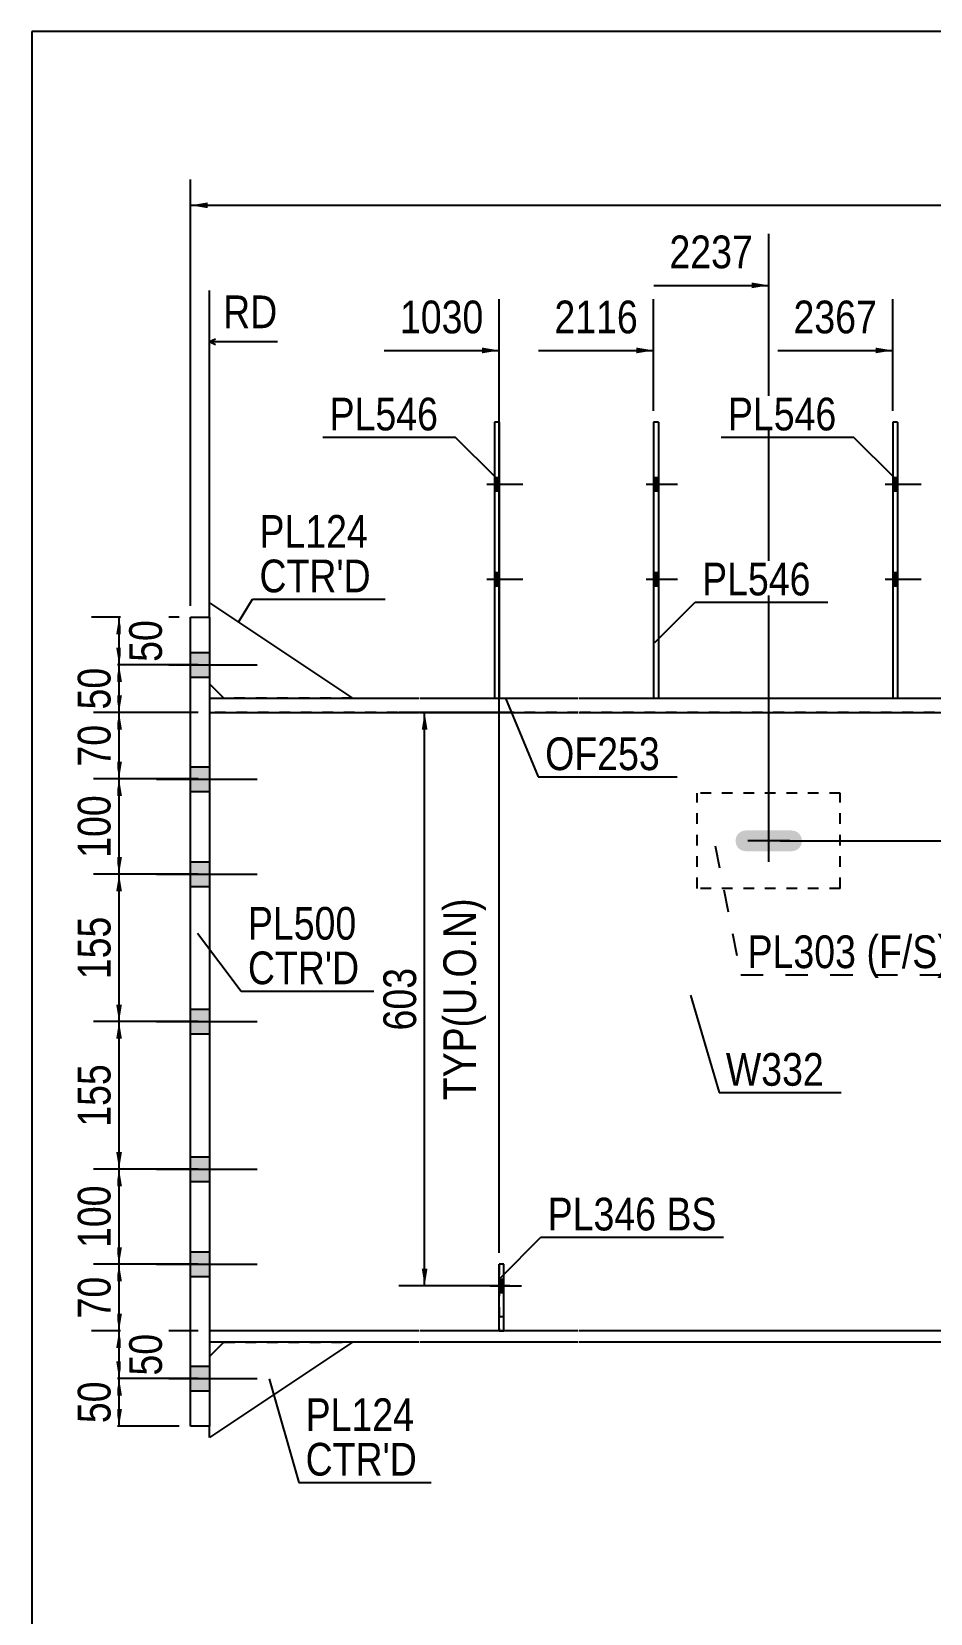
# Model space of a CAD drawing. Header units: millimetres. Extents: x -1016 to -614, y -184 to 93.
# Drawn here: x -1013.9 to -935.2, y -45.6 to 92.9 of the extents above; entities that cross this region are included whole.
import ezdxf

# ---------------------------------------------------------------- set-up
doc = ezdxf.new("R2010")
doc.units = ezdxf.units.MM
doc.linetypes.add('DXK_LINE_DOT1', pattern=[1.8814, 0.9407, -0.9407])
doc.linetypes.add('DXK_LINE_DOT2', pattern=[3.9198, 1.9599, -1.9599])
doc.styles.add('Arial Narrow', font='ARIALN.TTF', dxfattribs={"height": 0.2})

# ---------------------------------------------------------------- blocks, each defined once
blk = doc.blocks.new('Unknown-624476566-1210')
at = {"color": 5, "linetype": 'Continuous'}
for p, q in [((-613.91, 92.95), (-1013.91, 92.95)), ((-1013.91, 92.95), (-1013.91, -184.05))]:
    blk.add_line(p, q, dxfattribs=at)
blk = doc.blocks.new('Part-624476566-2159 - 1694')
at = {"color": 2, "linetype": 'Continuous'}
for p, q in [((-938.11, 58.75), (-938.53, 58.75)), ((-938.53, 58.75), (-938.53, 34.58)), ((-938.11, 58.75), (-938.11, 34.58))]:
    blk.add_line(p, q, dxfattribs=at)
at = {"color": 7, "linetype": 'DXK_LINE_DOT1'}
blk.add_line((-938.53, 34.58), (-938.11, 34.58), dxfattribs=at)
blk = doc.blocks.new('Part-624476566-1744 - 1694')
at = {"color": 2, "linetype": 'Continuous'}
for p, q in [((-998.33, 34.58), (-980, 34.58)), ((-998.33, 34.58), (-998.33, 33.33)), ((-998.33, 33.33), (-980, 33.33)), ((-979.9, 34.58), (-966.07, 34.58)), ((-979.9, 33.33), (-966.07, 33.33)), ((-965.97, 34.58), (-912.3, 34.58)), ((-965.97, 33.33), (-912.3, 33.33)), ((-912.2, 34.58), (-900.54, 34.58)), ((-912.2, 33.33), (-900.54, 33.33)), ((-900.44, 34.58), (-886.6, 34.58)), ((-900.44, 33.33), (-886.6, 33.33)), ((-886.5, 34.58), (-872.92, 34.58)), ((-886.5, 33.33), (-872.92, 33.33)), ((-872.82, 34.58), (-866.99, 34.58)), ((-872.82, 33.33), (-866.99, 33.33)), ((-866.99, 34.58), (-866.99, 33.33))]:
    blk.add_line(p, q, dxfattribs=at)
blk = doc.blocks.new('Part-624476566-1793 - 1694')
at = {"color": 7, "linetype": 'DXK_LINE_DOT1'}
for p, q in [((-980, 33.33), (-998.33, 33.33)), ((-998.33, 33.33), (-998.33, -20.83)), ((-966.07, 33.33), (-979.9, 33.33)), ((-912.3, 33.33), (-965.97, 33.33)), ((-900.54, 33.33), (-912.2, 33.33)), ((-886.6, 33.33), (-900.44, 33.33)), ((-872.92, 33.33), (-886.5, 33.33)), ((-861.15, 33.33), (-872.82, 33.33)), ((-855.22, 33.33), (-861.05, 33.33)), ((-855.22, 33.33), (-855.22, -20.83)), ((-980, -20.83), (-998.33, -20.83)), ((-966.07, -20.83), (-979.9, -20.83)), ((-912.3, -20.83), (-965.97, -20.83)), ((-900.54, -20.83), (-912.2, -20.83)), ((-886.6, -20.83), (-900.44, -20.83)), ((-872.92, -20.83), (-886.5, -20.83)), ((-861.15, -20.83), (-872.82, -20.83)), ((-855.22, -20.83), (-861.05, -20.83))]:
    blk.add_line(p, q, dxfattribs=at)
blk = doc.blocks.new('Part-624476566-2266 - 1694')
at = {"color": 2, "linetype": 'Continuous'}
for p, q in [((-985.83, -21.83), (-998.33, -30.17)), ((-997.08, -21.83), (-998.33, -23.08)), ((-998.33, -30.17), (-998.33, -29.17))]:
    blk.add_line(p, q, dxfattribs=at)
at = {"color": 7, "linetype": 'DXK_LINE_DOT1'}
for p, q in [((-997.08, -21.83), (-985.83, -21.83)), ((-998.33, -23.08), (-998.33, -29.17))]:
    blk.add_line(p, q, dxfattribs=at)
blk = doc.blocks.new('Part-624476566-1859 - 1694')
at = {"color": 2, "linetype": 'Continuous'}
for p, q in [((-980, -20.83), (-998.33, -20.83)), ((-998.33, -20.83), (-998.33, -21.83)), ((-980, -21.83), (-998.33, -21.83)), ((-966.07, -20.83), (-979.9, -20.83)), ((-966.07, -21.83), (-979.9, -21.83)), ((-912.3, -20.83), (-965.97, -20.83)), ((-912.3, -21.83), (-965.97, -21.83)), ((-906.37, -20.83), (-912.2, -20.83)), ((-906.37, -21.83), (-912.2, -21.83)), ((-906.37, -20.83), (-906.37, -21.83))]:
    blk.add_line(p, q, dxfattribs=at)
blk = doc.blocks.new('Part-624476566-2232 - 1694')
at = {"color": 2, "linetype": 'Continuous'}
for p, q in [((-1000, 41.67), (-998.33, 41.67)), ((-1000, -29.17), (-1000, 41.67)), ((-998.33, 41.67), (-998.33, -29.17)), ((-998.33, -29.17), (-1000, -29.17))]:
    blk.add_line(p, q, dxfattribs=at)
blk = doc.blocks.new('Part-624476566-2065 - 1694')
at = {"color": 7, "linetype": 'DXK_LINE_DOT1'}
for p, q in [((-943.14, 26.25), (-955.64, 26.25)), ((-955.64, 17.92), (-955.64, 26.25)), ((-943.14, 17.92), (-943.14, 26.25)), ((-943.14, 17.92), (-955.64, 17.92))]:
    blk.add_line(p, q, dxfattribs=at)
blk = doc.blocks.new('Part-624476566-2117 - 1694')
at = {"color": 2, "linetype": 'Continuous'}
for p, q in [((-972.98, 58.75), (-973.4, 58.75)), ((-973.4, 58.75), (-973.4, 34.58)), ((-972.98, 58.75), (-972.98, 34.58))]:
    blk.add_line(p, q, dxfattribs=at)
at = {"color": 7, "linetype": 'DXK_LINE_DOT1'}
blk.add_line((-973.4, 34.58), (-972.98, 34.58), dxfattribs=at)
blk = doc.blocks.new('Part-624476566-2261 - 1694')
at = {"color": 2, "linetype": 'Continuous'}
for p, q in [((-998.33, 41.67), (-998.33, 42.92)), ((-998.33, 42.92), (-985.83, 34.58)), ((-998.33, 35.83), (-997.08, 34.58))]:
    blk.add_line(p, q, dxfattribs=at)
at = {"color": 7, "linetype": 'DXK_LINE_DOT1'}
for p, q in [((-998.33, 41.67), (-998.33, 35.83)), ((-985.83, 34.58), (-997.08, 34.58))]:
    blk.add_line(p, q, dxfattribs=at)
blk = doc.blocks.new('Part-624476566-2288 - 1694')
at = {"color": 2, "linetype": 'Continuous'}
for p, q in [((-972.98, -20.81), (-972.98, -14.98)), ((-972.57, -14.98), (-972.98, -14.98)), ((-972.57, -20.81), (-972.57, -14.98)), ((-972.98, -20.81), (-972.57, -20.81))]:
    blk.add_line(p, q, dxfattribs=at)
at = {"color": 7, "linetype": 'DXK_LINE_DOT1'}
blk.add_line((-972.98, -19.56), (-972.57, -19.56), dxfattribs=at)
blk = doc.blocks.new('Part-624476566-2310 - 1694')
at = {"color": 7, "linetype": 'DXK_LINE_DOT1'}
for p, q in [((-972.98, -14.98), (-972.98, -20.81)), ((-972.57, -14.98), (-972.98, -14.98)), ((-972.57, -20.81), (-972.57, -14.98)), ((-972.98, -20.81), (-972.57, -20.81))]:
    blk.add_line(p, q, dxfattribs=at)
blk = doc.blocks.new('Bolt-624476566-2373 - 1694')
at = {"linetype": 'Continuous'}
blk.add_hatch(color=3, dxfattribs=at).paths.add_polyline_path([(-952.23, 22.43), (-952.3, 22.08), (-952.23, 21.73), (-952.04, 21.43), (-951.74, 21.24), (-951.39, 21.17), (-947.39, 21.17), (-947.04, 21.24), (-946.74, 21.43), (-946.54, 21.73), (-946.47, 22.08), (-946.54, 22.43), (-946.74, 22.73), (-947.04, 22.93), (-947.39, 23), (-951.39, 23), (-951.74, 22.93), (-952.04, 22.73)])
at = {"color": 3, "linetype": 'Continuous'}
for p, q in [((-949.39, 20.25), (-949.39, 23.92)), ((-947.55, 22.08), (-951.22, 22.08))]:
    blk.add_line(p, q, dxfattribs=at)
blk = doc.blocks.new('Bolt-624476566-2379 - 1694')
at = {"linetype": 'Continuous'}
for points in [[(-972.98, 52.75), (-972.98, 53.91), (-973.4, 53.91), (-973.4, 52.75)], [(-972.98, 52.75), (-972.98, 53.91), (-973.4, 53.91), (-973.4, 52.75)], [(-972.98, 44.41), (-972.98, 45.58), (-973.4, 45.58), (-973.4, 44.41)], [(-972.98, 44.41), (-972.98, 45.58), (-973.4, 45.58), (-973.4, 44.41)]]:
    blk.add_hatch(color=3, dxfattribs=at).paths.add_polyline_path(points)
at = {"color": 3, "linetype": 'Continuous'}
for p, q in [((-974.07, 53.33), (-970.9, 53.33)), ((-974.07, 53.33), (-970.9, 53.33)), ((-973.4, 53.91), (-972.98, 53.91)), ((-973.4, 53.91), (-972.98, 53.91)), ((-973.4, 52.75), (-972.98, 52.75)), ((-973.4, 52.75), (-972.98, 52.75)), ((-974.07, 45), (-970.9, 45)), ((-974.07, 45), (-970.9, 45)), ((-973.4, 45.58), (-972.98, 45.58)), ((-973.4, 45.58), (-972.98, 45.58)), ((-973.4, 44.41), (-972.98, 44.41)), ((-973.4, 44.41), (-972.98, 44.41))]:
    blk.add_line(p, q, dxfattribs=at)
blk = doc.blocks.new('Bolt-624476566-2384 - 1694')
at = {"linetype": 'Continuous'}
for points in [[(-938.11, 52.75), (-938.11, 53.91), (-938.53, 53.91), (-938.53, 52.75)], [(-938.11, 52.75), (-938.11, 53.91), (-938.53, 53.91), (-938.53, 52.75)], [(-938.11, 44.41), (-938.11, 45.58), (-938.53, 45.58), (-938.53, 44.41)], [(-938.11, 44.41), (-938.11, 45.58), (-938.53, 45.58), (-938.53, 44.41)]]:
    blk.add_hatch(color=3, dxfattribs=at).paths.add_polyline_path(points)
at = {"color": 3, "linetype": 'Continuous'}
for p, q in [((-939.2, 53.33), (-936.03, 53.33)), ((-939.2, 53.33), (-936.03, 53.33)), ((-938.53, 53.91), (-938.11, 53.91)), ((-938.53, 53.91), (-938.11, 53.91)), ((-938.53, 52.75), (-938.11, 52.75)), ((-938.53, 52.75), (-938.11, 52.75)), ((-939.2, 45), (-936.03, 45)), ((-939.2, 45), (-936.03, 45)), ((-938.53, 45.58), (-938.11, 45.58)), ((-938.53, 45.58), (-938.11, 45.58)), ((-938.53, 44.41), (-938.11, 44.41)), ((-938.53, 44.41), (-938.11, 44.41))]:
    blk.add_line(p, q, dxfattribs=at)
blk = doc.blocks.new('Bolt-624476566-2387 - 1694')
at = {"linetype": 'Continuous'}
for points in [[(-1000, 38.58), (-1000, 36.42), (-998.33, 36.42), (-998.33, 38.58)], [(-1000, 38.58), (-1000, 36.42), (-998.33, 36.42), (-998.33, 38.58)], [(-1000, 28.58), (-1000, 26.42), (-998.33, 26.42), (-998.33, 28.58)], [(-1000, 28.58), (-1000, 26.42), (-998.33, 26.42), (-998.33, 28.58)], [(-1000, 20.25), (-1000, 18.08), (-998.33, 18.08), (-998.33, 20.25)], [(-1000, 20.25), (-1000, 18.08), (-998.33, 18.08), (-998.33, 20.25)], [(-1000, 7.33), (-1000, 5.17), (-998.33, 5.17), (-998.33, 7.33)], [(-1000, 7.33), (-1000, 5.17), (-998.33, 5.17), (-998.33, 7.33)], [(-1000, -5.58), (-1000, -7.75), (-998.33, -7.75), (-998.33, -5.58)], [(-1000, -5.58), (-1000, -7.75), (-998.33, -7.75), (-998.33, -5.58)], [(-1000, -13.92), (-1000, -16.08), (-998.33, -16.08), (-998.33, -13.92)], [(-1000, -13.92), (-1000, -16.08), (-998.33, -16.08), (-998.33, -13.92)], [(-1000, -23.92), (-1000, -26.08), (-998.33, -26.08), (-998.33, -23.92)], [(-1000, -23.92), (-1000, -26.08), (-998.33, -26.08), (-998.33, -23.92)]]:
    blk.add_hatch(color=3, dxfattribs=at).paths.add_polyline_path(points)
at = {"color": 3, "linetype": 'Continuous'}
for p, q in [((-1002.99, 37.5), (-994.17, 37.5)), ((-1002.99, 37.5), (-994.17, 37.5)), ((-1000, 38.58), (-998.33, 38.58)), ((-1000, 38.58), (-998.33, 38.58)), ((-1000, 36.42), (-998.33, 36.42)), ((-1000, 36.42), (-998.33, 36.42)), ((-1000, 28.58), (-998.33, 28.58)), ((-1000, 28.58), (-998.33, 28.58)), ((-1002.99, 27.5), (-994.17, 27.5)), ((-1002.99, 27.5), (-994.17, 27.5)), ((-1000, 26.42), (-998.33, 26.42)), ((-1000, 26.42), (-998.33, 26.42)), ((-1000, 20.25), (-998.33, 20.25)), ((-1000, 20.25), (-998.33, 20.25)), ((-1002.99, 19.17), (-994.17, 19.17)), ((-1002.99, 19.17), (-994.17, 19.17)), ((-1000, 18.08), (-998.33, 18.08)), ((-1000, 18.08), (-998.33, 18.08)), ((-1000, 7.33), (-998.33, 7.33)), ((-1000, 7.33), (-998.33, 7.33)), ((-1002.99, 6.25), (-994.17, 6.25)), ((-1002.99, 6.25), (-994.17, 6.25)), ((-1000, 5.17), (-998.33, 5.17)), ((-1000, 5.17), (-998.33, 5.17)), ((-1002.99, -6.67), (-994.17, -6.67)), ((-1002.99, -6.67), (-994.17, -6.67)), ((-1000, -5.58), (-998.33, -5.58)), ((-1000, -5.58), (-998.33, -5.58)), ((-1000, -7.75), (-998.33, -7.75)), ((-1000, -7.75), (-998.33, -7.75)), ((-1002.99, -15), (-994.17, -15)), ((-1002.99, -15), (-994.17, -15)), ((-1000, -13.92), (-998.33, -13.92)), ((-1000, -13.92), (-998.33, -13.92)), ((-1000, -16.08), (-998.33, -16.08)), ((-1000, -16.08), (-998.33, -16.08)), ((-1000, -23.92), (-998.33, -23.92)), ((-1000, -23.92), (-998.33, -23.92)), ((-1002.99, -25), (-994.17, -25)), ((-1002.99, -25), (-994.17, -25)), ((-1000, -26.08), (-998.33, -26.08)), ((-1000, -26.08), (-998.33, -26.08))]:
    blk.add_line(p, q, dxfattribs=at)
blk = doc.blocks.new('Bolt-624476566-2388 - 1694')
at = {"linetype": 'Continuous'}
blk.add_hatch(color=3, dxfattribs=at).paths.add_polyline_path([(-972.57, -17.48), (-972.57, -16.31), (-972.98, -16.31), (-972.98, -17.48)])
at = {"color": 3, "linetype": 'Continuous'}
for p, q in [((-972.98, -16.31), (-972.57, -16.31)), ((-973.78, -16.89), (-971.03, -16.89)), ((-972.98, -17.48), (-972.57, -17.48))]:
    blk.add_line(p, q, dxfattribs=at)
blk = doc.blocks.new('Bolt-624476566-2389 - 1694')
at = {"color": 3, "linetype": 'DXK_LINE_DOT2'}
for p, q in [((-972.98, -16.31), (-972.57, -16.31)), ((-973.78, -16.89), (-971.03, -16.89)), ((-972.98, -17.48), (-972.57, -17.48))]:
    blk.add_line(p, q, dxfattribs=at)
blk = doc.blocks.new('Part-624476566-2463 - 1694')
at = {"color": 2, "linetype": 'Continuous'}
for p, q in [((-959.05, 58.75), (-959.47, 58.75)), ((-959.47, 58.75), (-959.47, 34.58)), ((-959.05, 58.75), (-959.05, 34.58))]:
    blk.add_line(p, q, dxfattribs=at)
at = {"color": 7, "linetype": 'DXK_LINE_DOT1'}
blk.add_line((-959.47, 34.58), (-959.05, 34.58), dxfattribs=at)
blk = doc.blocks.new('Bolt-624476566-2464 - 1694')
at = {"linetype": 'Continuous'}
for points in [[(-959.05, 52.75), (-959.05, 53.91), (-959.47, 53.91), (-959.47, 52.75)], [(-959.05, 52.75), (-959.05, 53.91), (-959.47, 53.91), (-959.47, 52.75)], [(-959.05, 44.41), (-959.05, 45.58), (-959.47, 45.58), (-959.47, 44.41)], [(-959.05, 44.41), (-959.05, 45.58), (-959.47, 45.58), (-959.47, 44.41)]]:
    blk.add_hatch(color=3, dxfattribs=at).paths.add_polyline_path(points)
at = {"color": 3, "linetype": 'Continuous'}
for p, q in [((-960.13, 53.33), (-957.38, 53.33)), ((-960.13, 53.33), (-957.38, 53.33)), ((-959.47, 53.91), (-959.05, 53.91)), ((-959.47, 53.91), (-959.05, 53.91)), ((-959.47, 52.75), (-959.05, 52.75)), ((-959.47, 52.75), (-959.05, 52.75)), ((-960.13, 45), (-957.38, 45)), ((-960.13, 45), (-957.38, 45)), ((-959.47, 45.58), (-959.05, 45.58)), ((-959.47, 45.58), (-959.05, 45.58)), ((-959.47, 44.41), (-959.05, 44.41)), ((-959.47, 44.41), (-959.05, 44.41))]:
    blk.add_line(p, q, dxfattribs=at)
blk = doc.blocks.new('StraightDimension-624476566-4699 - 1694')
at = {"linetype": 'Continuous'}
for points in [[(-1006.51, 26.01), (-1006.26, 27.51), (-1006.01, 26.01)], [(-1006.01, 20.67), (-1006.26, 19.17), (-1006.51, 20.67)]]:
    blk.add_hatch(color=7, dxfattribs=at).paths.add_polyline_path(points)
at = {"color": 7, "linetype": 'Continuous'}
for p, q in [((-999.33, 27.51), (-1008.51, 27.51)), ((-1006.26, 19.17), (-1006.26, 27.51)), ((-999.33, 19.17), (-1008.51, 19.17))]:
    blk.add_line(p, q, dxfattribs=at)
at = {"color": 0}
blk.add_wipeout([(-1006.41, 26.68), (-1010.61, 26.68), (-1010.61, 20), (-1006.41, 20)], dxfattribs=at)
at = {"color": 3, "style": 'Arial Narrow'}
blk.add_text('100', height=2.863, rotation=90.0002, dxfattribs=at).set_placement((-1007.01, 20.6))
blk = doc.blocks.new('StraightDimension-624476566-8654 - 1694')
at = {"linetype": 'Continuous'}
blk.add_hatch(color=7, dxfattribs=at).paths.add_polyline_path([(-950.89, 70.98), (-949.39, 70.73), (-950.89, 70.48)])
at = {"color": 7, "linetype": 'Continuous'}
for p, q in [((-949.39, 23.08), (-949.39, 75.23)), ((-959.45, 70.73), (-949.39, 70.73))]:
    blk.add_line(p, q, dxfattribs=at)
at = {"color": 0}
blk.add_wipeout([(-950.16, 71.63), (-950.16, 75.83), (-958.68, 75.83), (-958.68, 71.63)], dxfattribs=at)
at = {"color": 3, "style": 'Arial Narrow'}
blk.add_text('2237', height=2.863, dxfattribs=at).set_placement((-958.08, 72.23))
blk = doc.blocks.new('StraightDimension-624476566-8655 - 1694')
at = {"linetype": 'Continuous'}
blk.add_hatch(color=7, dxfattribs=at).paths.add_polyline_path([(-960.97, 65.28), (-959.47, 65.03), (-960.97, 64.78)])
at = {"color": 7, "linetype": 'Continuous'}
for p, q in [((-959.47, 59.75), (-959.47, 69.53)), ((-969.53, 65.03), (-959.47, 65.03))]:
    blk.add_line(p, q, dxfattribs=at)
at = {"color": 0}
blk.add_wipeout([(-960.24, 65.93), (-960.24, 70.13), (-968.75, 70.13), (-968.75, 65.93)], dxfattribs=at)
at = {"color": 3, "style": 'Arial Narrow'}
blk.add_text('2116', height=2.863, dxfattribs=at).set_placement((-968.15, 66.53))
blk = doc.blocks.new('StraightDimension-624476566-8656 - 1694')
at = {"linetype": 'Continuous'}
blk.add_hatch(color=7, dxfattribs=at).paths.add_polyline_path([(-974.48, 65.28), (-972.98, 65.03), (-974.48, 64.78)])
at = {"color": 7, "linetype": 'Continuous'}
for p, q in [((-972.98, -13.98), (-972.98, 69.53)), ((-983.05, 65.03), (-972.98, 65.03))]:
    blk.add_line(p, q, dxfattribs=at)
at = {"color": 0, "linetype": 'Continuous'}
blk.add_wipeout([(-991.8, 66.38), (-991.8, 70.58), (-997.75, 70.58), (-997.75, 66.38)], dxfattribs=at)
at = {"color": 7, "linetype": 'Continuous'}
for p, q in [((-998.33, 42.67), (-998.33, 70.28)), ((-997.83, 66.03), (-998.33, 65.78)), ((-997.83, 65.53), (-998.33, 65.78)), ((-992.4, 65.78), (-998.33, 65.78))]:
    blk.add_line(p, q, dxfattribs=at)
at = {"color": 3, "linetype": 'Continuous', "style": 'Arial Narrow'}
blk.add_text('RD', height=2.863, dxfattribs=at).set_placement((-997.15, 66.98))
at = {"color": 0}
blk.add_wipeout([(-973.76, 65.93), (-973.76, 70.13), (-982.27, 70.13), (-982.27, 65.93)], dxfattribs=at)
at = {"color": 3, "style": 'Arial Narrow'}
blk.add_text('1030', height=2.863, dxfattribs=at).set_placement((-981.67, 66.53))
blk = doc.blocks.new('StraightDimension-624476566-3138 - 1694')
at = {"linetype": 'Continuous'}
for points in [[(-979.76, 31.83), (-979.51, 33.33), (-979.26, 31.83)], [(-979.26, -15.39), (-979.51, -16.89), (-979.76, -15.39)]]:
    blk.add_hatch(color=7, dxfattribs=at).paths.add_polyline_path(points)
at = {"color": 7, "linetype": 'Continuous'}
for p, q in [((-972.05, 33.33), (-981.76, 33.33)), ((-979.51, -16.89), (-979.51, 33.33)), ((-972.05, -16.89), (-981.76, -16.89))]:
    blk.add_line(p, q, dxfattribs=at)
at = {"color": 0, "linetype": 'Continuous'}
blk.add_wipeout([(-974.41, 17.67), (-978.61, 17.67), (-978.61, -1.23), (-974.41, -1.23)], dxfattribs=at)
at = {"color": 3, "linetype": 'Continuous', "style": 'Arial Narrow'}
blk.add_text('TYP(U.O.N)', height=2.863, rotation=90.0002, dxfattribs=at).set_placement((-975.01, -0.63))
at = {"color": 0}
blk.add_wipeout([(-979.66, 11.56), (-983.86, 11.56), (-983.86, 4.88), (-979.66, 4.88)], dxfattribs=at)
at = {"color": 3, "style": 'Arial Narrow'}
blk.add_text('603', height=2.863, rotation=90.0002, dxfattribs=at).set_placement((-980.26, 5.48))
blk = doc.blocks.new('StraightDimension-624476566-3151 - 1694')
at = {"linetype": 'Continuous'}
for points in [[(-901.75, 31.83), (-901.5, 33.33), (-901.25, 31.83)], [(-901.25, 23.58), (-901.5, 22.08), (-901.75, 23.58)]]:
    blk.add_hatch(color=7, dxfattribs=at).paths.add_polyline_path(points)
at = {"color": 7, "linetype": 'Continuous'}
for p, q in [((-914.66, 33.33), (-899.1, 33.33)), ((-901.5, 22.08), (-901.5, 33.33)), ((-948.39, 22.08), (-899.1, 22.08))]:
    blk.add_line(p, q, dxfattribs=at)
at = {"color": 0}
blk.add_wipeout([(-901.65, 31.05), (-905.85, 31.05), (-905.85, 24.37), (-901.65, 24.37)], dxfattribs=at)
at = {"color": 3, "style": 'Arial Narrow'}
blk.add_text('135', height=2.863, rotation=90.0002, dxfattribs=at).set_placement((-902.25, 24.97))
blk = doc.blocks.new('StraightDimension-624476566-4696 - 1694')
at = {"linetype": 'Continuous'}
for points in [[(-1006.51, 40.17), (-1006.26, 41.67), (-1006.01, 40.17)], [(-1006.01, 39), (-1006.26, 37.5), (-1006.51, 39)]]:
    blk.add_hatch(color=7, dxfattribs=at).paths.add_polyline_path(points)
at = {"color": 7, "linetype": 'Continuous'}
for p, q in [((-1001, 41.67), (-1008.66, 41.67)), ((-1006.26, 37.5), (-1006.26, 41.67)), ((-999.33, 37.5), (-1008.66, 37.5))]:
    blk.add_line(p, q, dxfattribs=at)
at = {"color": 0}
blk.add_wipeout([(-1001.91, 42.01), (-1006.11, 42.01), (-1006.11, 37.16), (-1001.91, 37.16)], dxfattribs=at)
at = {"color": 3, "style": 'Arial Narrow'}
blk.add_text('50', height=2.863, rotation=90.0002, dxfattribs=at).set_placement((-1002.51, 37.76))
blk = doc.blocks.new('StraightDimension-624476566-4697 - 1694')
at = {"linetype": 'Continuous'}
for points in [[(-1006.51, 36), (-1006.26, 37.5), (-1006.01, 36)], [(-1006.01, 34.83), (-1006.26, 33.33), (-1006.51, 34.83)]]:
    blk.add_hatch(color=7, dxfattribs=at).paths.add_polyline_path(points)
at = {"color": 7, "linetype": 'Continuous'}
for p, q in [((-999.33, 37.5), (-1008.51, 37.5)), ((-1006.26, 33.33), (-1006.26, 37.5)), ((-999.33, 33.33), (-1008.51, 33.33))]:
    blk.add_line(p, q, dxfattribs=at)
at = {"color": 0}
blk.add_wipeout([(-1006.41, 37.84), (-1010.61, 37.84), (-1010.61, 32.99), (-1006.41, 32.99)], dxfattribs=at)
at = {"color": 3, "style": 'Arial Narrow'}
blk.add_text('50', height=2.863, rotation=90.0002, dxfattribs=at).set_placement((-1007.01, 33.59))
blk = doc.blocks.new('StraightDimension-624476566-4698 - 1694')
at = {"linetype": 'Continuous'}
for points in [[(-1006.51, 31.83), (-1006.26, 33.33), (-1006.01, 31.83)], [(-1006.01, 29.01), (-1006.26, 27.51), (-1006.51, 29.01)]]:
    blk.add_hatch(color=7, dxfattribs=at).paths.add_polyline_path(points)
at = {"color": 7, "linetype": 'Continuous'}
for p, q in [((-999.33, 33.33), (-1008.51, 33.33)), ((-1006.26, 27.51), (-1006.26, 33.33)), ((-999.33, 27.51), (-1008.51, 27.51))]:
    blk.add_line(p, q, dxfattribs=at)
at = {"color": 0}
blk.add_wipeout([(-1006.41, 32.85), (-1010.61, 32.85), (-1010.61, 27.99), (-1006.41, 27.99)], dxfattribs=at)
at = {"color": 3, "style": 'Arial Narrow'}
blk.add_text('70', height=2.863, rotation=90.0002, dxfattribs=at).set_placement((-1007.01, 28.59))
blk = doc.blocks.new('StraightDimension-624476566-4700 - 1694')
at = {"linetype": 'Continuous'}
for points in [[(-1006.51, 17.67), (-1006.26, 19.17), (-1006.01, 17.67)], [(-1006.01, 7.75), (-1006.26, 6.25), (-1006.51, 7.75)]]:
    blk.add_hatch(color=7, dxfattribs=at).paths.add_polyline_path(points)
at = {"color": 7, "linetype": 'Continuous'}
for p, q in [((-999.33, 19.17), (-1008.51, 19.17)), ((-1006.26, 6.25), (-1006.26, 19.17)), ((-999.33, 6.25), (-1008.51, 6.25))]:
    blk.add_line(p, q, dxfattribs=at)
at = {"color": 0}
blk.add_wipeout([(-1006.41, 16.05), (-1010.61, 16.05), (-1010.61, 9.37), (-1006.41, 9.37)], dxfattribs=at)
at = {"color": 3, "style": 'Arial Narrow'}
blk.add_text('155', height=2.863, rotation=90.0002, dxfattribs=at).set_placement((-1007.01, 9.97))
blk = doc.blocks.new('StraightDimension-624476566-4701 - 1694')
at = {"linetype": 'Continuous'}
for points in [[(-1006.51, 4.75), (-1006.26, 6.25), (-1006.01, 4.75)], [(-1006.01, -5.17), (-1006.26, -6.67), (-1006.51, -5.17)]]:
    blk.add_hatch(color=7, dxfattribs=at).paths.add_polyline_path(points)
at = {"color": 7, "linetype": 'Continuous'}
for p, q in [((-999.33, 6.25), (-1008.51, 6.25)), ((-1006.26, -6.67), (-1006.26, 6.25)), ((-999.33, -6.67), (-1008.51, -6.67))]:
    blk.add_line(p, q, dxfattribs=at)
at = {"color": 0}
blk.add_wipeout([(-1006.41, 3.13), (-1010.61, 3.13), (-1010.61, -3.55), (-1006.41, -3.55)], dxfattribs=at)
at = {"color": 3, "style": 'Arial Narrow'}
blk.add_text('155', height=2.863, rotation=90.0002, dxfattribs=at).set_placement((-1007.01, -2.95))
blk = doc.blocks.new('StraightDimension-624476566-4702 - 1694')
at = {"linetype": 'Continuous'}
for points in [[(-1006.51, -8.17), (-1006.26, -6.67), (-1006.01, -8.17)], [(-1006.01, -13.5), (-1006.26, -15), (-1006.51, -13.5)]]:
    blk.add_hatch(color=7, dxfattribs=at).paths.add_polyline_path(points)
at = {"color": 7, "linetype": 'Continuous'}
for p, q in [((-999.33, -6.67), (-1008.51, -6.67)), ((-1006.26, -15), (-1006.26, -6.67)), ((-999.33, -15), (-1008.51, -15))]:
    blk.add_line(p, q, dxfattribs=at)
at = {"color": 0}
blk.add_wipeout([(-1006.41, -7.49), (-1010.61, -7.49), (-1010.61, -14.17), (-1006.41, -14.17)], dxfattribs=at)
at = {"color": 3, "style": 'Arial Narrow'}
blk.add_text('100', height=2.863, rotation=90.0002, dxfattribs=at).set_placement((-1007.01, -13.57))
blk = doc.blocks.new('StraightDimension-624476566-4703 - 1694')
at = {"linetype": 'Continuous'}
for points in [[(-1006.51, -16.5), (-1006.26, -15), (-1006.01, -16.5)], [(-1006.01, -19.33), (-1006.26, -20.83), (-1006.51, -19.33)]]:
    blk.add_hatch(color=7, dxfattribs=at).paths.add_polyline_path(points)
at = {"color": 7, "linetype": 'Continuous'}
for p, q in [((-999.33, -15), (-1008.51, -15)), ((-1006.26, -20.83), (-1006.26, -15)), ((-999.33, -20.83), (-1008.51, -20.83))]:
    blk.add_line(p, q, dxfattribs=at)
at = {"color": 0}
blk.add_wipeout([(-1006.41, -15.49), (-1010.61, -15.49), (-1010.61, -20.34), (-1006.41, -20.34)], dxfattribs=at)
at = {"color": 3, "style": 'Arial Narrow'}
blk.add_text('70', height=2.863, rotation=90.0002, dxfattribs=at).set_placement((-1007.01, -19.74))
blk = doc.blocks.new('StraightDimension-624476566-4704 - 1694')
at = {"linetype": 'Continuous'}
for points in [[(-1006.51, -22.33), (-1006.26, -20.83), (-1006.01, -22.33)], [(-1006.01, -23.5), (-1006.26, -25), (-1006.51, -23.5)]]:
    blk.add_hatch(color=7, dxfattribs=at).paths.add_polyline_path(points)
at = {"color": 7, "linetype": 'Continuous'}
for p, q in [((-999.33, -20.83), (-1008.66, -20.83)), ((-1006.26, -25), (-1006.26, -20.83)), ((-999.33, -25), (-1008.66, -25))]:
    blk.add_line(p, q, dxfattribs=at)
at = {"color": 0}
blk.add_wipeout([(-1001.91, -20.49), (-1006.11, -20.49), (-1006.11, -25.34), (-1001.91, -25.34)], dxfattribs=at)
at = {"color": 3, "style": 'Arial Narrow'}
blk.add_text('50', height=2.863, rotation=90.0002, dxfattribs=at).set_placement((-1002.51, -24.74))
blk = doc.blocks.new('StraightDimension-624476566-4705 - 1694')
at = {"linetype": 'Continuous'}
for points in [[(-1006.51, -26.5), (-1006.26, -25), (-1006.01, -26.5)], [(-1006.01, -27.67), (-1006.26, -29.17), (-1006.51, -27.67)]]:
    blk.add_hatch(color=7, dxfattribs=at).paths.add_polyline_path(points)
at = {"color": 7, "linetype": 'Continuous'}
for p, q in [((-999.33, -25), (-1008.51, -25)), ((-1006.26, -29.17), (-1006.26, -25)), ((-1001, -29.17), (-1008.51, -29.17))]:
    blk.add_line(p, q, dxfattribs=at)
at = {"color": 0}
blk.add_wipeout([(-1006.41, -24.66), (-1010.61, -24.66), (-1010.61, -29.51), (-1006.41, -29.51)], dxfattribs=at)
at = {"color": 3, "style": 'Arial Narrow'}
blk.add_text('50', height=2.863, rotation=90.0002, dxfattribs=at).set_placement((-1007.01, -28.91))
blk = doc.blocks.new('StraightDimension-624476566-7209 - 1694')
at = {"linetype": 'Continuous'}
blk.add_hatch(color=7, dxfattribs=at).paths.add_polyline_path([(-998.5, 77.49), (-1000, 77.74), (-998.5, 77.99)])
at = {"color": 7, "linetype": 'Continuous'}
for p, q in [((-1000, 42.67), (-1000, 79.99)), ((-1000, 77.74), (-629.95, 77.74))]:
    blk.add_line(p, q, dxfattribs=at)
blk = doc.blocks.new('StraightDimension-624476566-8653 - 1694')
at = {"linetype": 'Continuous'}
blk.add_hatch(color=7, dxfattribs=at).paths.add_polyline_path([(-940.03, 65.28), (-938.53, 65.03), (-940.03, 64.78)])
at = {"color": 7, "linetype": 'Continuous'}
for p, q in [((-938.53, 59.75), (-938.53, 69.53)), ((-948.59, 65.03), (-938.53, 65.03))]:
    blk.add_line(p, q, dxfattribs=at)
at = {"color": 0}
blk.add_wipeout([(-939.3, 65.93), (-939.3, 70.13), (-947.82, 70.13), (-947.82, 65.93)], dxfattribs=at)
at = {"color": 3, "style": 'Arial Narrow'}
blk.add_text('2367', height=2.863, dxfattribs=at).set_placement((-947.22, 66.53))
blk = doc.blocks.new('Mark-624476566-1740 - 1694')
at = {"color": 0}
blk.add_wipeout([(-958.91, 28.28), (-958.91, 31.28), (-968.96, 31.28), (-968.96, 28.28)], dxfattribs=at)
blk.add_wipeout([(-958.91, 28.28), (-958.91, 31.28), (-968.96, 31.28), (-968.96, 28.28)], dxfattribs=at)
at = {"color": 7, "linetype": 'Continuous'}
for p, q in [((-972.43, 34.58), (-969.56, 27.68)), ((-969.56, 27.68), (-957.41, 27.68))]:
    blk.add_line(p, q, dxfattribs=at)
at = {"color": 3, "style": 'Arial Narrow'}
blk.add_text('OF253', height=2.863, dxfattribs=at).set_placement((-968.96, 28.28))
blk = doc.blocks.new('Mark-624476566-1789 - 1694')
at = {"color": 0}
blk.add_wipeout([(-944.55, 0.64), (-944.55, 3.64), (-953.14, 3.64), (-953.14, 0.64)], dxfattribs=at)
blk.add_wipeout([(-944.55, 0.64), (-944.55, 3.64), (-953.14, 3.64), (-953.14, 0.64)], dxfattribs=at)
at = {"color": 7, "linetype": 'Continuous'}
for p, q in [((-956.24, 8.57), (-953.74, 0.04)), ((-953.74, 0.04), (-943.05, 0.04))]:
    blk.add_line(p, q, dxfattribs=at)
at = {"color": 3, "style": 'Arial Narrow'}
blk.add_text('W332', height=2.863, dxfattribs=at).set_placement((-953.14, 0.64))
blk = doc.blocks.new('Mark-624476566-2228 - 1694')
at = {"color": 0}
for points in [[(-985.47, 13.43), (-985.47, 16.43), (-994.98, 16.43), (-994.98, 13.43)], [(-985.22, 9.53), (-985.22, 12.53), (-994.98, 12.53), (-994.98, 9.53)]]:
    blk.add_wipeout(points, dxfattribs=at)
for points in [[(-985.47, 13.43), (-985.47, 16.43), (-994.98, 16.43), (-994.98, 13.43)], [(-985.22, 9.53), (-985.22, 12.53), (-994.98, 12.53), (-994.98, 9.53)]]:
    blk.add_wipeout(points, dxfattribs=at)
at = {"color": 7, "linetype": 'Continuous'}
for p, q in [((-999.38, 13.99), (-995.58, 8.93)), ((-995.58, 8.93), (-983.97, 8.93))]:
    blk.add_line(p, q, dxfattribs=at)
at = {"color": 3, "style": 'Arial Narrow'}
blk.add_text('PL500', height=2.863, dxfattribs=at).set_placement((-994.98, 13.43))
at = {"color": 1, "style": 'Arial Narrow'}
blk.add_text("CTR'D", height=2.863, dxfattribs=at).set_placement((-994.98, 9.53))
blk = doc.blocks.new('Mark-624476566-2113 - 1694')
at = {"color": 7, "linetype": 'Continuous'}
blk.add_line((-973.29, 53.89), (-976.83, 57.43), dxfattribs=at)
at = {"color": 0}
blk.add_wipeout([(-978.33, 58.03), (-978.33, 61.03), (-987.83, 61.03), (-987.83, 58.03)], dxfattribs=at)
blk.add_wipeout([(-978.33, 58.03), (-978.33, 61.03), (-987.83, 61.03), (-987.83, 58.03)], dxfattribs=at)
at = {"color": 7, "linetype": 'Continuous'}
blk.add_line((-988.43, 57.43), (-976.83, 57.43), dxfattribs=at)
at = {"color": 3, "style": 'Arial Narrow'}
blk.add_text('PL546', height=2.863, dxfattribs=at).set_placement((-987.83, 58.03))
blk = doc.blocks.new('Mark-624476566-2061 - 1694')
at = {"color": 0}
for points in [[(-941.73, 10.94), (-941.73, 13.94), (-951.24, 13.94), (-951.24, 10.94)], [(-933.54, 10.94), (-933.54, 13.94), (-940.83, 13.94), (-940.83, 10.94)]]:
    blk.add_wipeout(points, dxfattribs=at)
for points in [[(-941.73, 10.94), (-941.73, 13.94), (-951.24, 13.94), (-951.24, 10.94)], [(-933.54, 10.94), (-933.54, 13.94), (-940.83, 13.94), (-940.83, 10.94)]]:
    blk.add_wipeout(points, dxfattribs=at)
at = {"color": 7, "linetype": 'DXK_LINE_DOT2'}
for p, q in [((-954.08, 21.65), (-951.84, 10.34)), ((-951.84, 10.34), (-932.94, 10.34))]:
    blk.add_line(p, q, dxfattribs=at)
at = {"color": 3, "style": 'Arial Narrow'}
for s, p in [('(F/', (-940.83, 10.94)), ('S)', (-936.82, 10.94)), ('PL303', (-951.24, 10.94))]:
    blk.add_text(s, height=2.863, dxfattribs=at).set_placement(p)
blk = doc.blocks.new('Mark-624476566-2257 - 1694')
at = {"color": 0}
for points in [[(-984.46, 47.75), (-984.46, 50.75), (-993.97, 50.75), (-993.97, 47.75)], [(-984.21, 43.85), (-984.21, 46.85), (-993.97, 46.85), (-993.97, 43.85)]]:
    blk.add_wipeout(points, dxfattribs=at)
for points in [[(-984.46, 47.75), (-984.46, 50.75), (-993.97, 50.75), (-993.97, 47.75)], [(-984.21, 43.85), (-984.21, 46.85), (-993.97, 46.85), (-993.97, 43.85)]]:
    blk.add_wipeout(points, dxfattribs=at)
at = {"color": 7, "linetype": 'Continuous'}
for p, q in [((-995.81, 41.23), (-994.57, 43.25)), ((-994.57, 43.25), (-982.96, 43.25))]:
    blk.add_line(p, q, dxfattribs=at)
at = {"color": 3, "style": 'Arial Narrow'}
blk.add_text('PL124', height=2.863, dxfattribs=at).set_placement((-993.97, 47.75))
at = {"color": 1, "style": 'Arial Narrow'}
blk.add_text("CTR'D", height=2.863, dxfattribs=at).set_placement((-993.97, 43.85))
blk = doc.blocks.new('Mark-624476566-2262 - 1694')
at = {"color": 0}
for points in [[(-980.43, -29.6), (-980.43, -26.6), (-989.93, -26.6), (-989.93, -29.6)], [(-980.18, -33.5), (-980.18, -30.5), (-989.93, -30.5), (-989.93, -33.5)]]:
    blk.add_wipeout(points, dxfattribs=at)
for points in [[(-980.43, -29.6), (-980.43, -26.6), (-989.93, -26.6), (-989.93, -29.6)], [(-980.18, -33.5), (-980.18, -30.5), (-989.93, -30.5), (-989.93, -33.5)]]:
    blk.add_wipeout(points, dxfattribs=at)
at = {"color": 7, "linetype": 'Continuous'}
for p, q in [((-993.11, -25.04), (-990.53, -34.1)), ((-990.53, -34.1), (-978.93, -34.1))]:
    blk.add_line(p, q, dxfattribs=at)
at = {"color": 3, "style": 'Arial Narrow'}
blk.add_text('PL124', height=2.863, dxfattribs=at).set_placement((-989.93, -29.6))
at = {"color": 1, "style": 'Arial Narrow'}
blk.add_text("CTR'D", height=2.863, dxfattribs=at).set_placement((-989.93, -33.5))
blk = doc.blocks.new('Mark-624476566-2459 - 1694')
at = {"color": 0}
blk.add_wipeout([(-945.72, 43.58), (-945.72, 46.58), (-955.22, 46.58), (-955.22, 43.58)], dxfattribs=at)
blk.add_wipeout([(-945.72, 43.58), (-945.72, 46.58), (-955.22, 46.58), (-955.22, 43.58)], dxfattribs=at)
at = {"color": 7, "linetype": 'Continuous'}
for p, q in [((-959.36, 39.44), (-955.82, 42.98)), ((-955.82, 42.98), (-944.22, 42.98))]:
    blk.add_line(p, q, dxfattribs=at)
at = {"color": 3, "style": 'Arial Narrow'}
blk.add_text('PL546', height=2.863, dxfattribs=at).set_placement((-955.22, 43.58))
blk = doc.blocks.new('Mark-624476566-2155 - 1694')
at = {"color": 7, "linetype": 'Continuous'}
blk.add_line((-938.42, 53.89), (-941.96, 57.43), dxfattribs=at)
at = {"color": 0}
blk.add_wipeout([(-943.46, 58.03), (-943.46, 61.03), (-952.96, 61.03), (-952.96, 58.03)], dxfattribs=at)
blk.add_wipeout([(-943.46, 58.03), (-943.46, 61.03), (-952.96, 61.03), (-952.96, 58.03)], dxfattribs=at)
at = {"color": 7, "linetype": 'Continuous'}
blk.add_line((-953.56, 57.43), (-941.96, 57.43), dxfattribs=at)
at = {"color": 3, "style": 'Arial Narrow'}
blk.add_text('PL546', height=2.863, dxfattribs=at).set_placement((-952.96, 58.03))
blk = doc.blocks.new('MarkSet-624476566-3205 - 1694')
at = {"color": 0}
for points in [[(-959.24, -12.03), (-959.24, -9.03), (-968.74, -9.03), (-968.74, -12.03)], [(-953.95, -12.03), (-953.95, -9.03), (-958.34, -9.03), (-958.34, -12.03)]]:
    blk.add_wipeout(points, dxfattribs=at)
for points in [[(-959.24, -12.03), (-959.24, -9.03), (-968.74, -9.03), (-968.74, -12.03)], [(-953.95, -12.03), (-953.95, -9.03), (-958.34, -9.03), (-958.34, -12.03)]]:
    blk.add_wipeout(points, dxfattribs=at)
at = {"color": 7, "linetype": 'Continuous'}
for p, q in [((-972.88, -16.17), (-969.34, -12.63)), ((-969.34, -12.63), (-953.35, -12.63))]:
    blk.add_line(p, q, dxfattribs=at)
at = {"color": 3, "style": 'Arial Narrow'}
for s, p in [('PL346', (-968.74, -12.03)), ('BS', (-958.34, -12.03))]:
    blk.add_text(s, height=2.863, dxfattribs=at).set_placement(p)

msp = doc.modelspace()

# ---------------------------------------------------------------- block references
for name in ['Unknown-624476566-1210', 'Part-624476566-2117 - 1694', 'Part-624476566-2463 - 1694', 'Part-624476566-2159 - 1694', 'Bolt-624476566-2379 - 1694', 'Bolt-624476566-2464 - 1694', 'Bolt-624476566-2384 - 1694', 'Part-624476566-2232 - 1694', 'Part-624476566-2261 - 1694', 'Bolt-624476566-2387 - 1694', 'Part-624476566-1744 - 1694', 'Part-624476566-1793 - 1694', 'Part-624476566-2065 - 1694', 'Bolt-624476566-2373 - 1694', 'Part-624476566-2288 - 1694', 'Part-624476566-2310 - 1694', 'Bolt-624476566-2388 - 1694', 'Bolt-624476566-2389 - 1694', 'Part-624476566-1859 - 1694', 'Part-624476566-2266 - 1694']:
    msp.add_blockref(name, (0, 0))

# ---------------------------------------------------------------- next in the draw order: block references
for name in ['StraightDimension-624476566-8654 - 1694', 'StraightDimension-624476566-8656 - 1694', 'StraightDimension-624476566-4696 - 1694', 'StraightDimension-624476566-3151 - 1694', 'StraightDimension-624476566-4699 - 1694', 'Mark-624476566-1789 - 1694', 'Mark-624476566-2262 - 1694']:
    msp.add_blockref(name, (0, 0))

# ---------------------------------------------------------------- next in the draw order: block references
for name in ['StraightDimension-624476566-8655 - 1694', 'StraightDimension-624476566-4697 - 1694', 'StraightDimension-624476566-3138 - 1694', 'Mark-624476566-2061 - 1694', 'StraightDimension-624476566-4700 - 1694']:
    msp.add_blockref(name, (0, 0))

# ---------------------------------------------------------------- next in the draw order: block references
for name in ['StraightDimension-624476566-4698 - 1694', 'Mark-624476566-2228 - 1694', 'StraightDimension-624476566-4701 - 1694', 'MarkSet-624476566-3205 - 1694']:
    msp.add_blockref(name, (0, 0))

# ---------------------------------------------------------------- next in the draw order: block references
for name in ['StraightDimension-624476566-7209 - 1694', 'StraightDimension-624476566-4702 - 1694']:
    msp.add_blockref(name, (0, 0))

# ---------------------------------------------------------------- next in the draw order: block references
for name in ['StraightDimension-624476566-8653 - 1694', 'Mark-624476566-2113 - 1694', 'Mark-624476566-2257 - 1694', 'Mark-624476566-2459 - 1694', 'Mark-624476566-1740 - 1694', 'StraightDimension-624476566-4703 - 1694']:
    msp.add_blockref(name, (0, 0))

# ---------------------------------------------------------------- next in the draw order: block references
for name in ['Mark-624476566-2155 - 1694', 'StraightDimension-624476566-4704 - 1694']:
    msp.add_blockref(name, (0, 0))

# ---------------------------------------------------------------- next in the draw order: block references
msp.add_blockref('StraightDimension-624476566-4705 - 1694', (0, 0))

doc.saveas('drawing.dxf')
